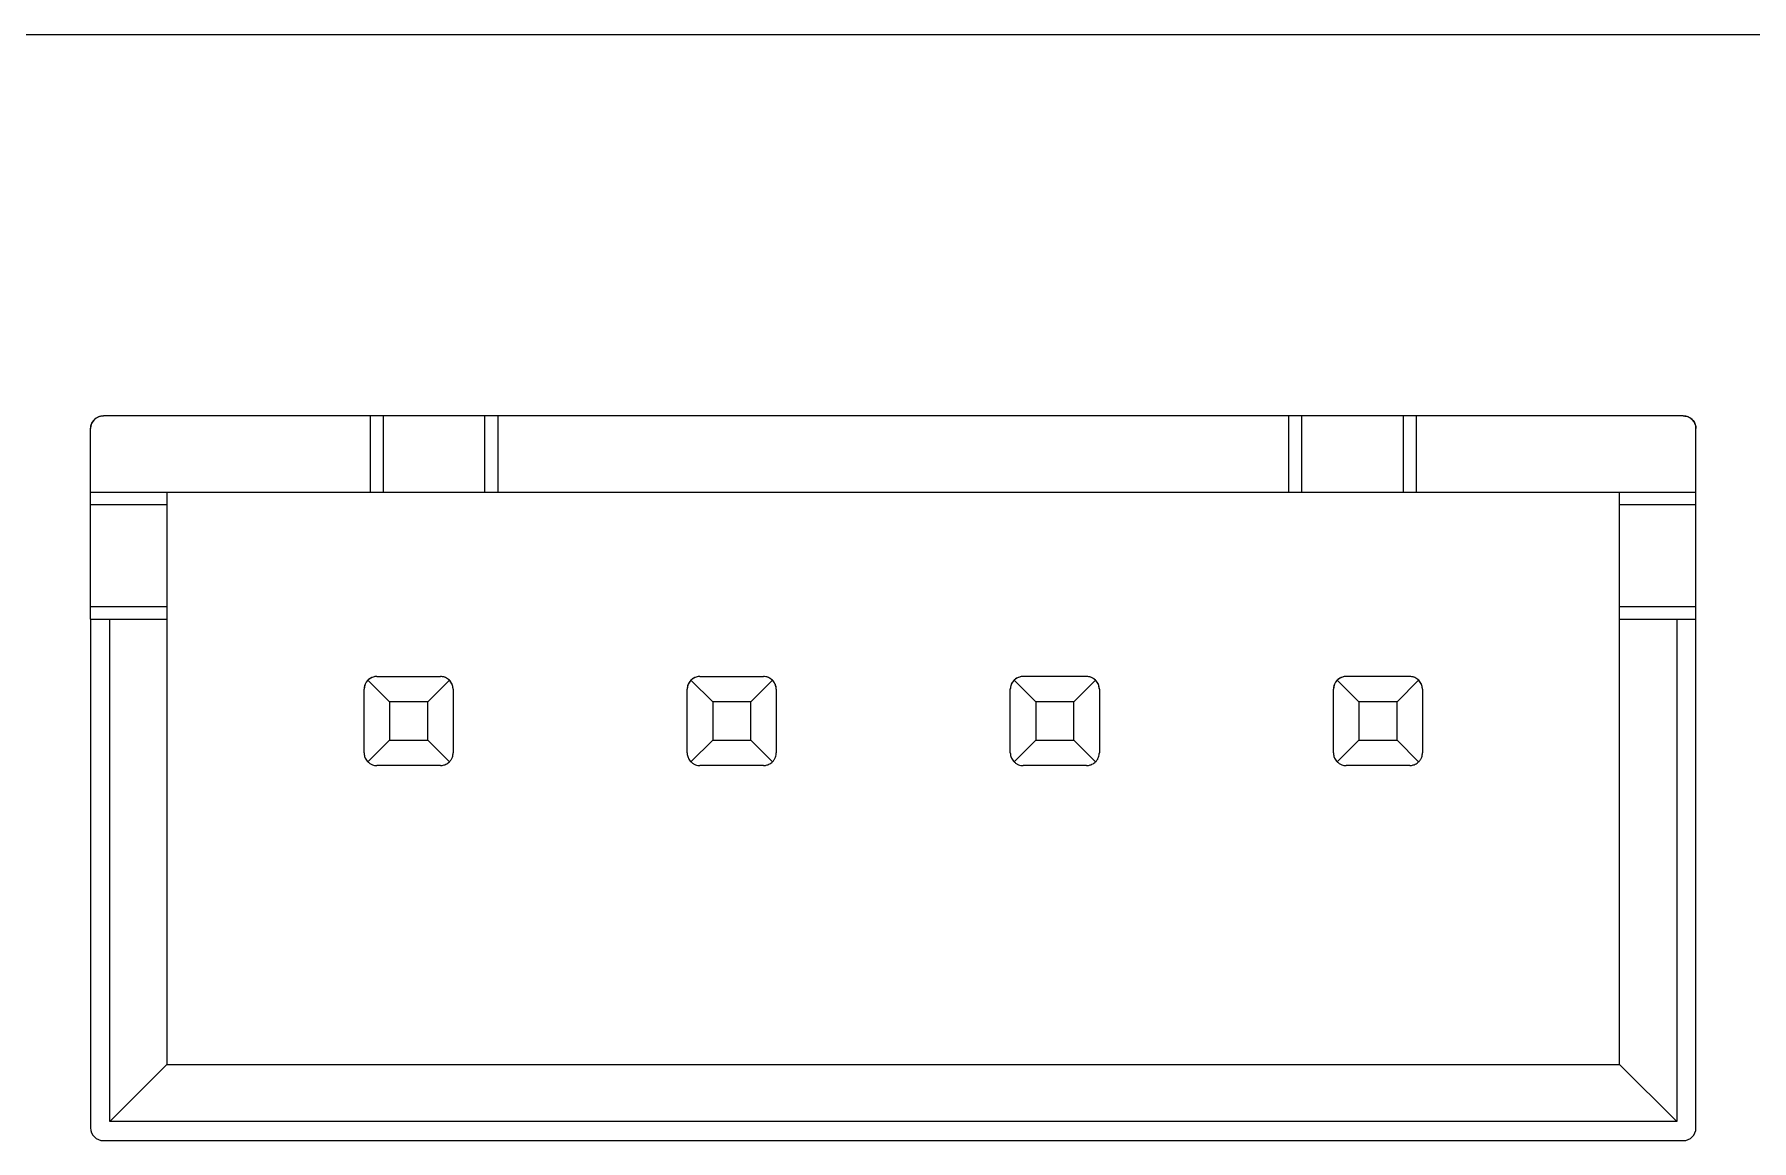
# Model space of a CAD drawing. Header units: millimetres. Extents: x 46.9 to 121.6, y 35.9 to 78.2.
# Drawn here: x 78.17 to 91.67, y 69.47 to 78.17 of the extents above; entities that cross this region are included whole.
import ezdxf

# ---------------------------------------------------------------- set-up
doc = ezdxf.new("R2010")
doc.units = ezdxf.units.MM

msp = doc.modelspace()

# ---------------------------------------------------------------- linework, layer by layer
at = {"color": 7, "linetype": 'Continuous', "lineweight": 25}
for p, q in [((49.918, 78.171), (118.597, 78.171)), ((78.611, 73.571), (78.611, 75.071)), ((91.131, 75.171), (78.711, 75.171)), ((80.811, 74.571), (80.811, 75.171)), ((80.911, 75.171), (80.911, 74.571)), ((81.711, 74.571), (81.711, 75.171)), ((81.811, 75.171), (81.811, 74.571)), ((88.031, 74.571), (88.031, 75.171)), ((88.131, 75.171), (88.131, 74.571)), ((88.931, 74.571), (88.931, 75.171)), ((89.031, 75.171), (89.031, 74.571)), ((91.231, 73.571), (91.231, 75.071)), ((78.611, 74.571), (91.231, 74.571)), ((79.211, 74.571), (79.211, 70.071)), ((90.631, 70.071), (90.631, 74.571)), ((79.211, 74.471), (78.611, 74.471)), ((91.231, 74.471), (90.631, 74.471)), ((78.611, 73.671), (79.211, 73.671)), ((90.631, 73.671), (91.231, 73.671)), ((78.611, 73.571), (79.211, 73.571)), ((78.611, 73.571), (78.611, 69.571)), ((78.761, 69.621), (78.761, 73.571)), ((90.631, 73.571), (91.231, 73.571)), ((91.081, 73.571), (91.081, 69.621)), ((91.231, 69.571), (91.231, 73.571)), ((80.961, 72.921), (80.79, 73.092)), ((80.861, 73.121), (81.361, 73.121)), ((81.431, 73.092), (81.261, 72.921)), ((83.501, 72.921), (83.33, 73.092)), ((83.401, 73.121), (83.901, 73.121)), ((83.971, 73.092), (83.801, 72.921)), ((86.041, 72.921), (85.87, 73.092)), ((86.441, 73.121), (85.941, 73.121)), ((86.511, 73.092), (86.341, 72.921)), ((88.581, 72.921), (88.41, 73.092)), ((88.981, 73.121), (88.481, 73.121)), ((89.051, 73.092), (88.881, 72.921)), ((80.761, 72.521), (80.761, 73.021)), ((81.261, 72.921), (80.961, 72.921)), ((80.961, 72.921), (80.961, 72.621)), ((81.261, 72.621), (81.261, 72.921)), ((81.461, 73.021), (81.461, 72.521)), ((83.301, 72.521), (83.301, 73.021)), ((83.801, 72.921), (83.501, 72.921)), ((83.501, 72.921), (83.501, 72.621)), ((83.801, 72.621), (83.801, 72.921)), ((84.001, 73.021), (84.001, 72.521)), ((85.841, 72.521), (85.841, 73.021)), ((86.341, 72.921), (86.041, 72.921)), ((86.041, 72.921), (86.041, 72.621)), ((86.341, 72.621), (86.341, 72.921)), ((86.541, 73.021), (86.541, 72.521)), ((88.381, 72.521), (88.381, 73.021)), ((88.881, 72.921), (88.581, 72.921)), ((88.581, 72.921), (88.581, 72.621)), ((88.881, 72.621), (88.881, 72.921)), ((89.081, 73.021), (89.081, 72.521)), ((80.961, 72.621), (80.79, 72.45)), ((80.961, 72.621), (81.261, 72.621)), ((81.431, 72.45), (81.261, 72.621)), ((83.501, 72.621), (83.33, 72.45)), ((83.501, 72.621), (83.801, 72.621)), ((83.971, 72.45), (83.801, 72.621)), ((86.041, 72.621), (85.87, 72.45)), ((86.041, 72.621), (86.341, 72.621)), ((86.511, 72.45), (86.341, 72.621)), ((88.581, 72.621), (88.41, 72.45)), ((88.581, 72.621), (88.881, 72.621)), ((89.051, 72.45), (88.881, 72.621)), ((81.361, 72.421), (80.861, 72.421)), ((83.901, 72.421), (83.401, 72.421)), ((86.441, 72.421), (85.941, 72.421)), ((88.981, 72.421), (88.481, 72.421)), ((79.211, 70.071), (78.761, 69.621)), ((79.211, 70.071), (90.631, 70.071)), ((90.631, 70.071), (91.081, 69.621)), ((91.081, 69.621), (78.761, 69.621)), ((78.711, 69.471), (91.131, 69.471))]:
    msp.add_line(p, q, dxfattribs=at)
for centre, start, end in [((78.711, 75.071), 90, 180), ((91.131, 75.071), 0, 90), ((80.861, 73.021), 90, 180), ((81.361, 73.021), 0, 90), ((83.401, 73.021), 90, 180), ((83.901, 73.021), 0, 90), ((85.941, 73.021), 90, 180), ((86.441, 73.021), 0, 90), ((88.481, 73.021), 90, 180), ((88.981, 73.021), 0, 90), ((78.711, 69.571), 180, 270), ((91.131, 69.571), 270, 0)]:
    msp.add_arc(centre, 0.1, start, end, dxfattribs=at)
for points, knots in [([(78.611, 75.071), (78.612, 75.085), (78.616, 75.113), (78.639, 75.144), (78.666, 75.161), (78.688, 75.17), (78.703, 75.171), (78.711, 75.171)], [0, 0, 0, 0, 0.31012, 0.616121, 0.758896, 0.886022, 1, 1, 1, 1]), ([(91.131, 75.171), (91.14, 75.17), (91.16, 75.169), (91.188, 75.155), (91.211, 75.133), (91.228, 75.104), (91.23, 75.082), (91.231, 75.071)], [0, 0, 0, 0, 0.1467542, 0.3161257, 0.5102478, 0.7577933, 1, 1, 1, 1]), ([(80.79, 73.092), (80.785, 73.087), (80.777, 73.077), (80.767, 73.058), (80.762, 73.039), (80.761, 73.027), (80.761, 73.021)], [0, 0, 0, 0, 0.344363, 0.636319, 0.829094, 1, 1, 1, 1]), ([(80.861, 73.121), (80.856, 73.121), (80.845, 73.12), (80.831, 73.117), (80.809, 73.108), (80.798, 73.099), (80.79, 73.092)], [0, 0, 0, 0, 0.144303, 0.302796, 0.48301, 1, 1, 1, 1]), ([(81.431, 73.092), (81.426, 73.096), (81.417, 73.105), (81.398, 73.115), (81.379, 73.12), (81.366, 73.121), (81.361, 73.121)], [0, 0, 0, 0, 0.344363, 0.636319, 0.829094, 1, 1, 1, 1]), ([(81.461, 73.021), (81.46, 73.026), (81.46, 73.036), (81.456, 73.051), (81.448, 73.073), (81.438, 73.084), (81.431, 73.092)], [0, 0, 0, 0, 0.144303, 0.3027957, 0.4830101, 1, 1, 1, 1]), ([(83.33, 73.092), (83.325, 73.087), (83.317, 73.077), (83.307, 73.058), (83.302, 73.039), (83.301, 73.027), (83.301, 73.021)], [0, 0, 0, 0, 0.344363, 0.636319, 0.829094, 1, 1, 1, 1]), ([(83.401, 73.121), (83.396, 73.121), (83.385, 73.12), (83.371, 73.117), (83.349, 73.108), (83.338, 73.099), (83.33, 73.092)], [0, 0, 0, 0, 0.144303, 0.302796, 0.48301, 1, 1, 1, 1]), ([(83.971, 73.092), (83.966, 73.096), (83.957, 73.105), (83.938, 73.115), (83.919, 73.12), (83.906, 73.121), (83.901, 73.121)], [0, 0, 0, 0, 0.344363, 0.636319, 0.829094, 1, 1, 1, 1]), ([(84.001, 73.021), (84, 73.026), (84, 73.036), (83.996, 73.051), (83.988, 73.073), (83.978, 73.084), (83.971, 73.092)], [0, 0, 0, 0, 0.144303, 0.3027957, 0.4830101, 1, 1, 1, 1]), ([(85.87, 73.092), (85.865, 73.087), (85.857, 73.077), (85.847, 73.058), (85.842, 73.039), (85.841, 73.027), (85.841, 73.021)], [0, 0, 0, 0, 0.344363, 0.636319, 0.829094, 1, 1, 1, 1]), ([(85.941, 73.121), (85.936, 73.121), (85.925, 73.12), (85.911, 73.117), (85.889, 73.108), (85.878, 73.099), (85.87, 73.092)], [0, 0, 0, 0, 0.144303, 0.302796, 0.48301, 1, 1, 1, 1]), ([(86.511, 73.092), (86.506, 73.096), (86.497, 73.105), (86.478, 73.115), (86.459, 73.12), (86.446, 73.121), (86.441, 73.121)], [0, 0, 0, 0, 0.344363, 0.636319, 0.829094, 1, 1, 1, 1]), ([(86.541, 73.021), (86.54, 73.026), (86.54, 73.036), (86.536, 73.051), (86.528, 73.073), (86.518, 73.084), (86.511, 73.092)], [0, 0, 0, 0, 0.144303, 0.302796, 0.48301, 1, 1, 1, 1]), ([(88.41, 73.092), (88.405, 73.087), (88.397, 73.077), (88.387, 73.058), (88.382, 73.039), (88.381, 73.027), (88.381, 73.021)], [0, 0, 0, 0, 0.344363, 0.636319, 0.829094, 1, 1, 1, 1]), ([(88.481, 73.121), (88.476, 73.121), (88.465, 73.12), (88.451, 73.117), (88.429, 73.108), (88.418, 73.099), (88.41, 73.092)], [0, 0, 0, 0, 0.144303, 0.3027957, 0.4830101, 1, 1, 1, 1]), ([(89.051, 73.092), (89.046, 73.096), (89.037, 73.105), (89.018, 73.115), (88.999, 73.12), (88.986, 73.121), (88.981, 73.121)], [0, 0, 0, 0, 0.3443631, 0.6363193, 0.8290937, 1, 1, 1, 1]), ([(89.081, 73.021), (89.08, 73.026), (89.08, 73.036), (89.076, 73.051), (89.068, 73.073), (89.058, 73.084), (89.051, 73.092)], [0, 0, 0, 0, 0.144303, 0.302796, 0.48301, 1, 1, 1, 1]), ([(80.761, 72.521), (80.761, 72.516), (80.761, 72.506), (80.765, 72.491), (80.773, 72.469), (80.783, 72.458), (80.79, 72.45)], [0, 0, 0, 0, 0.144303, 0.302796, 0.48301, 1, 1, 1, 1]), ([(81.431, 72.45), (81.436, 72.455), (81.445, 72.465), (81.454, 72.484), (81.46, 72.503), (81.46, 72.515), (81.461, 72.521)], [0, 0, 0, 0, 0.344363, 0.636319, 0.829094, 1, 1, 1, 1]), ([(83.301, 72.521), (83.301, 72.516), (83.301, 72.506), (83.305, 72.491), (83.313, 72.469), (83.323, 72.458), (83.33, 72.45)], [0, 0, 0, 0, 0.144303, 0.302796, 0.48301, 1, 1, 1, 1]), ([(83.971, 72.45), (83.976, 72.455), (83.985, 72.465), (83.994, 72.484), (84, 72.503), (84, 72.515), (84.001, 72.521)], [0, 0, 0, 0, 0.344363, 0.636319, 0.829094, 1, 1, 1, 1]), ([(85.841, 72.521), (85.841, 72.516), (85.841, 72.506), (85.845, 72.491), (85.853, 72.469), (85.863, 72.458), (85.87, 72.45)], [0, 0, 0, 0, 0.144303, 0.302796, 0.48301, 1, 1, 1, 1]), ([(86.511, 72.45), (86.516, 72.455), (86.525, 72.465), (86.534, 72.484), (86.54, 72.503), (86.54, 72.515), (86.541, 72.521)], [0, 0, 0, 0, 0.344363, 0.636319, 0.829094, 1, 1, 1, 1]), ([(88.381, 72.521), (88.381, 72.516), (88.381, 72.506), (88.385, 72.491), (88.393, 72.469), (88.403, 72.458), (88.41, 72.45)], [0, 0, 0, 0, 0.144303, 0.302796, 0.48301, 1, 1, 1, 1]), ([(89.051, 72.45), (89.056, 72.455), (89.065, 72.465), (89.074, 72.484), (89.08, 72.503), (89.08, 72.515), (89.081, 72.521)], [0, 0, 0, 0, 0.344363, 0.636319, 0.829094, 1, 1, 1, 1]), ([(80.79, 72.45), (80.795, 72.446), (80.805, 72.437), (80.823, 72.428), (80.842, 72.422), (80.855, 72.421), (80.861, 72.421)], [0, 0, 0, 0, 0.344363, 0.636319, 0.829094, 1, 1, 1, 1]), ([(81.361, 72.421), (81.366, 72.421), (81.376, 72.422), (81.39, 72.425), (81.412, 72.434), (81.423, 72.443), (81.431, 72.45)], [0, 0, 0, 0, 0.144303, 0.302796, 0.48301, 1, 1, 1, 1]), ([(83.33, 72.45), (83.335, 72.446), (83.345, 72.437), (83.363, 72.428), (83.382, 72.422), (83.395, 72.421), (83.401, 72.421)], [0, 0, 0, 0, 0.3443631, 0.6363193, 0.8290937, 1, 1, 1, 1]), ([(83.901, 72.421), (83.906, 72.421), (83.916, 72.422), (83.93, 72.425), (83.952, 72.434), (83.963, 72.443), (83.971, 72.45)], [0, 0, 0, 0, 0.144303, 0.302796, 0.48301, 1, 1, 1, 1]), ([(85.87, 72.45), (85.875, 72.446), (85.885, 72.437), (85.903, 72.428), (85.922, 72.422), (85.935, 72.421), (85.941, 72.421)], [0, 0, 0, 0, 0.344363, 0.636319, 0.829094, 1, 1, 1, 1]), ([(86.441, 72.421), (86.446, 72.421), (86.456, 72.422), (86.47, 72.425), (86.492, 72.434), (86.503, 72.443), (86.511, 72.45)], [0, 0, 0, 0, 0.144303, 0.302796, 0.48301, 1, 1, 1, 1]), ([(88.41, 72.45), (88.415, 72.446), (88.425, 72.437), (88.443, 72.428), (88.462, 72.422), (88.475, 72.421), (88.481, 72.421)], [0, 0, 0, 0, 0.344363, 0.636319, 0.829094, 1, 1, 1, 1]), ([(88.981, 72.421), (88.986, 72.421), (88.996, 72.422), (89.01, 72.425), (89.032, 72.434), (89.043, 72.443), (89.051, 72.45)], [0, 0, 0, 0, 0.144303, 0.302796, 0.48301, 1, 1, 1, 1])]:
    msp.add_open_spline(points, degree=3, knots=knots, dxfattribs=at)

doc.saveas('drawing.dxf')
